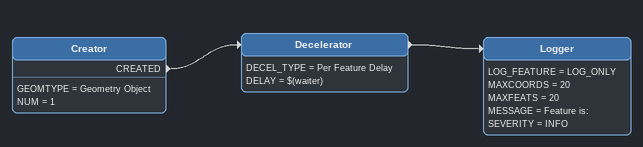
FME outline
Creator
    GEOMTYPE = Geometry Object
    NUM = 1
    CREATED -> Decelerator
Decelerator
    DECEL_TYPE = Per Feature Delay
    DELAY = $(waiter)
    -> Logger
Logger
    LOG_FEATURE = LOG_ONLY
    MAXCOORDS = 20
    MAXFEATS = 20
    MESSAGE = Feature is:
    SEVERITY = INFO
